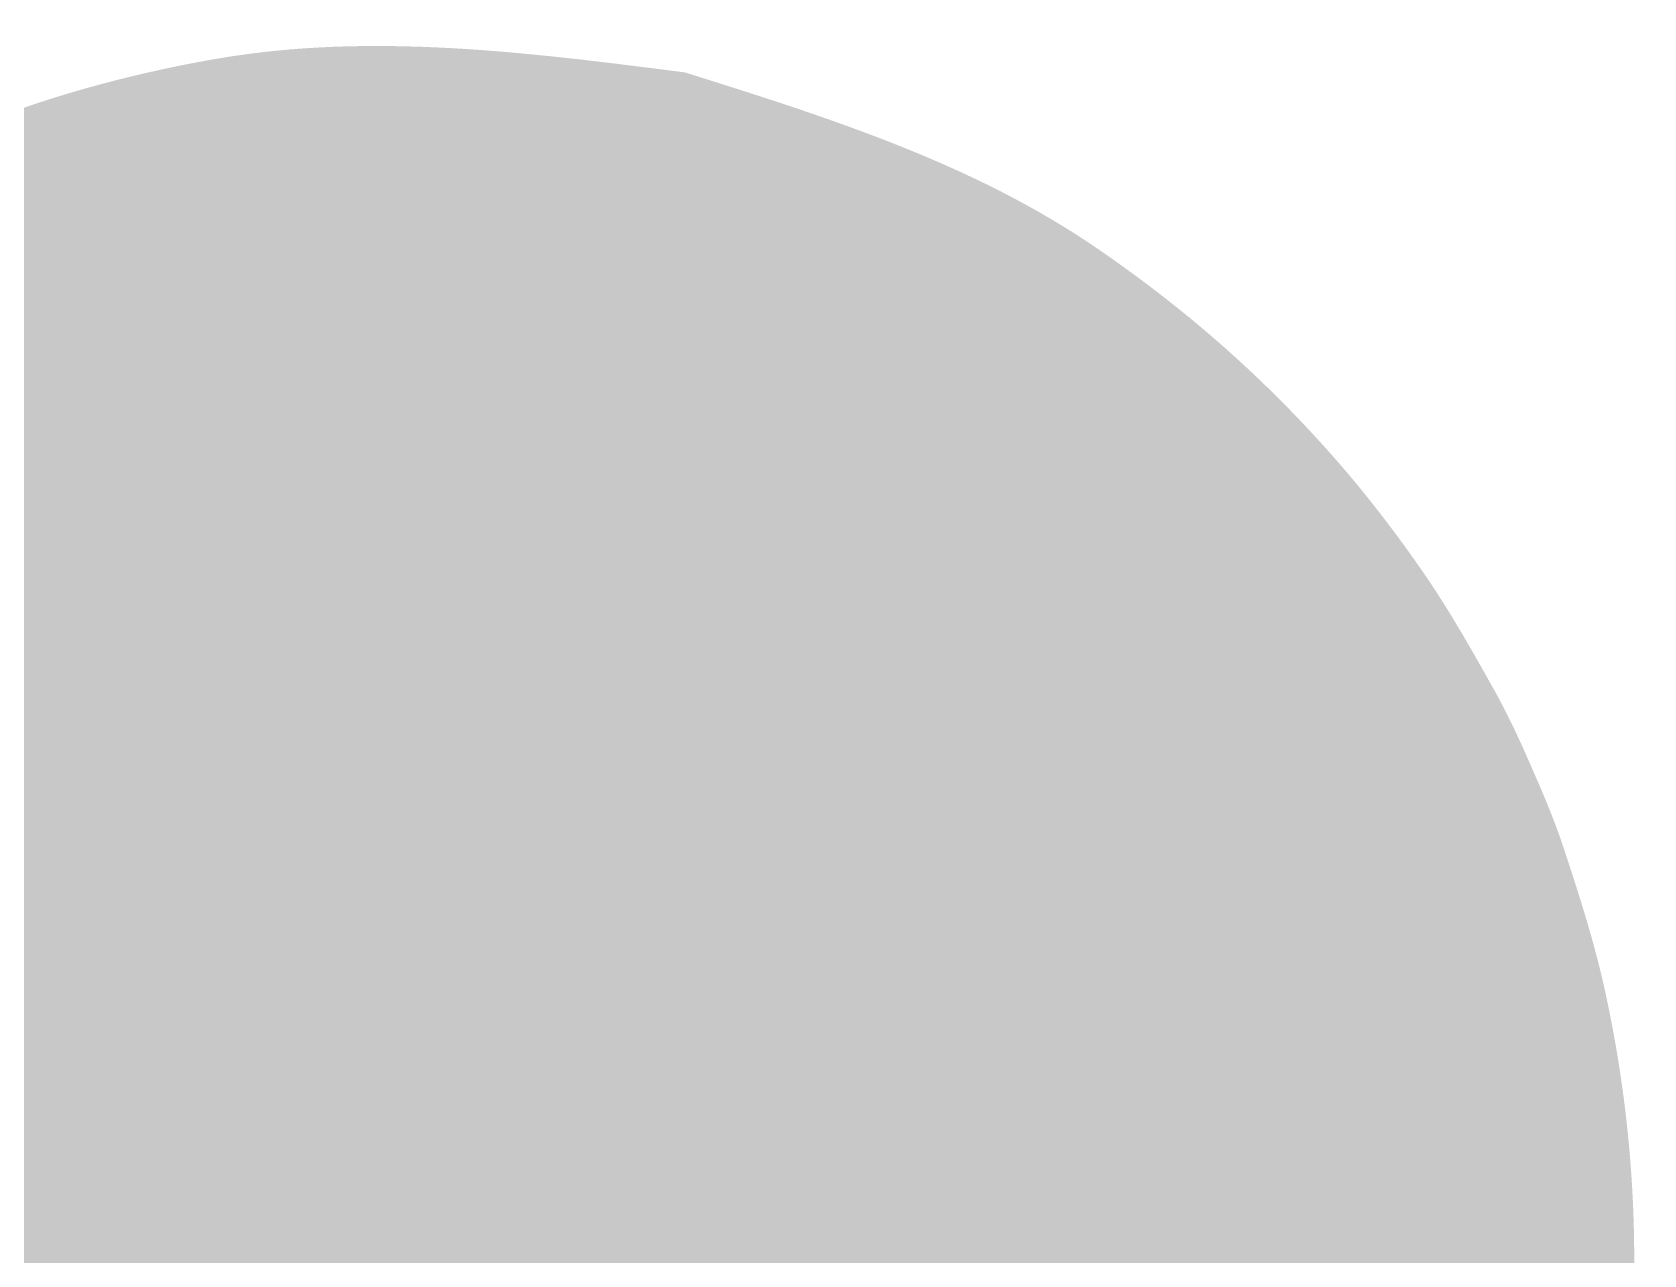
# Model space of a CAD drawing. Extents: x 25 to 1436, y 29 to 1440.
# Drawn here: x 506 to 1436, y 735 to 1440 of the extents above; entities that cross this region are included whole.
import ezdxf

# ---------------------------------------------------------------- set-up
doc = ezdxf.new("R2010")
doc.units = 0
doc.header["$MEASUREMENT"] = 0
doc.layers.add('Poly', color=3, linetype='CONTINUOUS')

msp = doc.modelspace()

# ---------------------------------------------------------------- hatches: boundary and pattern name
at = {"layer": 'Poly', "true_color": 0x000000}
h = msp.add_hatch(color=0, dxfattribs=at)
edge = h.paths.add_edge_path()
edge.add_spline(control_points=[(883, 1417), (965.47, 1391.03), (1049.51, 1364.56), (1121.5, 1315), (1121.5, 1315), (1170.72, 1281.12), (1214.63, 1243.2), (1256, 1196.5), (1256, 1196.5), (1275.06, 1174.99), (1292.66, 1152.14), (1309, 1128.5), (1309, 1128.5), (1324.05, 1106.73), (1337.07, 1083.6), (1350, 1060.5), (1350, 1060.5), (1357.43, 1047.23), (1363.88, 1033.42), (1370, 1019.5), (1370, 1019.5), (1377.22, 1003.07), (1384.36, 986.54), (1390, 969.5), (1390, 969.5), (1399.05, 942.16), (1407.86, 914.64), (1414, 886.5), (1414, 886.5), (1432.71, 800.81), (1436.24, 710.52), (1422, 623.5), (1422, 623.5), (1417.31, 594.85), (1411.27, 566.33), (1403, 538.5), (1403, 538.5), (1393.9, 507.87), (1382.76, 477.79), (1370, 448.5), (1370, 448.5), (1359.04, 423.35), (1346.08, 399.05), (1332, 375.5), (1332, 375.5), (1318.03, 352.13), (1301.99, 330.03), (1286, 308), (1286, 308), (1269.01, 287.55), (1252, 267.08), (1234, 247.5), (1234, 247.5), (1198.43, 208.81), (1156.06, 175.71), (1112.5, 147), (1112.5, 147), (1073.91, 121.57), (1030.36, 98.97), (989.5, 83), (989.5, 83), (898.19, 47.32), (798.58, 29.28), (699.5, 34), (699.5, 34), (621.53, 37.71), (544.11, 54.5), (470.5, 83), (470.5, 83), (393.13, 112.95), (321.18, 159.56), (259.5, 215), (259.5, 215), (187.97, 279.3), (129.83, 360.31), (90, 448.5), (90, 448.5), (77.65, 475.84), (68.31, 504.48), (59, 533), (59, 533), (51.44, 560.93), (43.85, 588.96), (39, 617.5), (39, 617.5), (34.17, 645.92), (31.13, 674.7), (30, 703.5), (30, 703.5), (25.21, 825.36), (51.86, 951.13), (110, 1060.5), (110, 1060.5), (137.74, 1112.68), (171.77, 1161.5), (212, 1205.5), (212, 1205.5), (231.88, 1227.25), (253.56, 1247.33), (275.5, 1267), (275.5, 1267), (289.1, 1279.2), (303.78, 1290.18), (318.5, 1301), (318.5, 1301), (331.46, 1310.53), (344.66, 1319.8), (358.5, 1328), (358.5, 1328), (382.37, 1342.15), (406.64, 1355.67), (431.5, 1368), (431.5, 1368), (448.36, 1376.36), (465.95, 1383.21), (483.5, 1390), (483.5, 1390), (525.35, 1406.2), (572.47, 1417.97), (613.5, 1425), (613.5, 1425), (702.08, 1440.19), (792.89, 1428.55), (883, 1417)], knot_values=[0, 0, 0, 0, 1, 1, 1, 1, 2, 2, 2, 2, 3, 3, 3, 3, 4, 4, 4, 4, 5, 5, 5, 5, 6, 6, 6, 6, 7, 7, 7, 7, 8, 8, 8, 8, 9, 9, 9, 9, 10, 10, 10, 10, 11, 11, 11, 11, 12, 12, 12, 12, 13, 13, 13, 13, 14, 14, 14, 14, 15, 15, 15, 15, 16, 16, 16, 16, 17, 17, 17, 17, 18, 18, 18, 18, 19, 19, 19, 19, 20, 20, 20, 20, 21, 21, 21, 21, 22, 22, 22, 22, 23, 23, 23, 23, 24, 24, 24, 24, 25, 25, 25, 25, 26, 26, 26, 26, 27, 27, 27, 27, 28, 28, 28, 28, 29, 29, 29, 29, 30, 30, 30, 30, 31, 31, 31, 31], degree=3, periodic=0)
at = {"layer": 'Poly', "true_color": 0xffffff}
h = msp.add_hatch(color=7, dxfattribs=at)
edge = h.paths.add_edge_path()
edge.add_spline(control_points=[(944, 1383), (971.12, 1373.09), (998.31, 1363.16), (1024.5, 1351), (1024.5, 1351), (1047.23, 1340.45), (1069.29, 1328.35), (1090.5, 1315), (1090.5, 1315), (1206.5, 1241.96), (1305.05, 1132.15), (1359, 1003.5), (1359, 1003.5), (1380.87, 951.35), (1397.43, 897.05), (1406, 840.5), (1406, 840.5), (1418.74, 756.42), (1416.76, 669.14), (1398, 585.5), (1398, 585.5), (1391.7, 557.4), (1383.96, 529.52), (1374, 502.5), (1374, 502.5), (1362.91, 472.39), (1349.71, 443.01), (1335, 414.5), (1335, 414.5), (1322.65, 390.57), (1308.29, 367.66), (1293, 345.5), (1293, 345.5), (1278.91, 325.08), (1262.93, 306.01), (1247, 287), (1247, 287), (1224.65, 262.89), (1202.22, 238.68), (1177.5, 217), (1177.5, 217), (1154.6, 196.91), (1130, 178.67), (1104.5, 162), (1104.5, 162), (1000.98, 94.34), (875.96, 54.3), (750.5, 51), (750.5, 51), (702.38, 49.73), (652.77, 53.1), (606.5, 62), (606.5, 62), (525.58, 77.56), (447.22, 106.6), (375.5, 150), (375.5, 150), (318.19, 184.68), (266.19, 228.52), (221, 278.5), (221, 278.5), (209.09, 291.67), (197.76, 305.37), (187, 319.5), (187, 319.5), (175.4, 334.73), (163.97, 350.16), (154, 366.5), (154, 366.5), (122.24, 418.58), (95.42, 473.29), (77, 532.5), (77, 532.5), (72.48, 547.02), (68.4, 561.68), (65, 576.5), (65, 576.5), (61.4, 592.21), (58.7, 608.12), (56, 624), (56, 624), (52.15, 654.06), (48.28, 684.21), (47, 714.5), (47, 714.5), (45.94, 739.49), (46.81, 764.59), (49, 789.5), (49, 789.5), (59.34, 906.92), (99.34, 1024.2), (168, 1122.5), (168, 1122.5), (235.3, 1218.84), (328.81, 1300.02), (436.5, 1351), (436.5, 1351), (514.91, 1388.12), (601.17, 1410.74), (688.5, 1416), (688.5, 1416), (716.45, 1417.68), (744.55, 1417.68), (772.5, 1416), (772.5, 1416), (799.99, 1414.34), (827.29, 1410.25), (854.5, 1406), (854.5, 1406), (870, 1403.58), (885.3, 1399.91), (900.5, 1396), (900.5, 1396), (915.16, 1392.23), (929.59, 1387.61), (944, 1383)], knot_values=[0, 0, 0, 0, 1, 1, 1, 1, 2, 2, 2, 2, 3, 3, 3, 3, 4, 4, 4, 4, 5, 5, 5, 5, 6, 6, 6, 6, 7, 7, 7, 7, 8, 8, 8, 8, 9, 9, 9, 9, 10, 10, 10, 10, 11, 11, 11, 11, 12, 12, 12, 12, 13, 13, 13, 13, 14, 14, 14, 14, 15, 15, 15, 15, 16, 16, 16, 16, 17, 17, 17, 17, 18, 18, 18, 18, 19, 19, 19, 19, 20, 20, 20, 20, 21, 21, 21, 21, 22, 22, 22, 22, 23, 23, 23, 23, 24, 24, 24, 24, 25, 25, 25, 25, 26, 26, 26, 26, 27, 27, 27, 27, 28, 28, 28, 28, 29, 29, 29, 29], degree=3, periodic=0)
at = {"layer": 'Poly', "true_color": 0x000000}
h = msp.add_hatch(color=0, dxfattribs=at)
edge = h.paths.add_edge_path()
edge.add_spline(control_points=[(720, 1343.5), (720.73, 1344.16), (743.41, 1343.14), (744, 1342.5), (744, 1342.5), (744.59, 1341.86), (741.81, 1307.78), (742.5, 1307), (742.5, 1307), (743.19, 1306.22), (760.49, 1305.56), (769.5, 1305), (769.5, 1305), (771.16, 1304.9), (773.03, 1304.21), (774.5, 1305), (774.5, 1305), (775.62, 1305.6), (775.91, 1307.23), (776, 1308.5), (776, 1308.5), (776.75, 1318.81), (776.37, 1338.91), (777, 1339.5), (777, 1339.5), (777.63, 1340.09), (801.42, 1339.14), (802, 1338.5), (802, 1338.5), (802.58, 1337.86), (797.15, 1243.66), (796, 1242.5), (796, 1242.5), (794.85, 1241.34), (791.67, 1241.82), (789.5, 1242), (789.5, 1242), (783.63, 1242.49), (772.93, 1243.38), (772, 1244.5), (772, 1244.5), (771.07, 1245.62), (774.18, 1286.25), (773.5, 1287), (773.5, 1287), (772.82, 1287.75), (742.24, 1289.64), (741.5, 1289), (741.5, 1289), (740.76, 1288.36), (738.82, 1247.22), (738, 1246.5), (738, 1246.5), (737.18, 1245.78), (714.58, 1246.86), (714, 1247.5), (714, 1247.5), (713.42, 1248.14), (719.27, 1342.84), (720, 1343.5)], knot_values=[0, 0, 0, 0, 1, 1, 1, 1, 2, 2, 2, 2, 3, 3, 3, 3, 4, 4, 4, 4, 5, 5, 5, 5, 6, 6, 6, 6, 7, 7, 7, 7, 8, 8, 8, 8, 9, 9, 9, 9, 10, 10, 10, 10, 11, 11, 11, 11, 12, 12, 12, 12, 13, 13, 13, 13, 14, 14, 14, 14, 15, 15, 15, 15], degree=3, periodic=0)
h = msp.add_hatch(color=0, dxfattribs=at)
edge = h.paths.add_edge_path()
edge.add_spline(control_points=[(587, 1329.5), (594.17, 1329.91), (601.8, 1330.59), (608.5, 1328), (608.5, 1328), (612.9, 1326.3), (616.14, 1321.84), (618, 1317.5), (618, 1317.5), (619.84, 1313.2), (620.6, 1307.9), (619, 1303.5), (619, 1303.5), (616.38, 1296.29), (605.81, 1285.35), (606, 1284.5), (606, 1284.5), (606.19, 1283.65), (622.78, 1273.52), (623.5, 1274), (623.5, 1274), (624.22, 1274.48), (620.29, 1291.51), (621, 1292.5), (621, 1292.5), (621.71, 1293.49), (642.8, 1297.51), (643.5, 1297), (643.5, 1297), (644.2, 1296.49), (646.1, 1283.38), (646, 1276.5), (646, 1276.5), (645.93, 1271.73), (641.92, 1265.03), (643, 1262.5), (643, 1262.5), (644.08, 1259.97), (669.12, 1247.36), (669, 1246.5), (669, 1246.5), (668.88, 1245.64), (653.61, 1240.51), (645.5, 1240), (645.5, 1240), (640.01, 1239.65), (634.15, 1244.89), (629.5, 1244), (629.5, 1244), (624.85, 1243.11), (618.42, 1233.63), (611.5, 1231), (611.5, 1231), (603.97, 1228.13), (595.55, 1227.56), (587.5, 1228), (587.5, 1228), (582.86, 1228.25), (578.22, 1230.23), (574.5, 1233), (574.5, 1233), (570.14, 1236.25), (566.12, 1240.49), (564, 1245.5), (564, 1245.5), (561.77, 1250.75), (560.76, 1256.93), (562, 1262.5), (562, 1262.5), (563.55, 1269.49), (572.39, 1279.51), (572, 1281.5), (572, 1281.5), (571.61, 1283.49), (553.89, 1294.5), (557, 1308.5), (557, 1308.5), (558.74, 1316.33), (566.55, 1322.52), (573.5, 1326), (573.5, 1326), (577.66, 1328.08), (582.36, 1329.23), (587, 1329.5)], knot_values=[0, 0, 0, 0, 1, 1, 1, 1, 2, 2, 2, 2, 3, 3, 3, 3, 4, 4, 4, 4, 5, 5, 5, 5, 6, 6, 6, 6, 7, 7, 7, 7, 8, 8, 8, 8, 9, 9, 9, 9, 10, 10, 10, 10, 11, 11, 11, 11, 12, 12, 12, 12, 13, 13, 13, 13, 14, 14, 14, 14, 15, 15, 15, 15, 16, 16, 16, 16, 17, 17, 17, 17, 18, 18, 18, 18, 19, 19, 19, 19, 20, 20, 20, 20, 21, 21, 21, 21], degree=3, periodic=0)
h = msp.add_hatch(color=0, dxfattribs=at)
edge = h.paths.add_edge_path()
edge.add_spline(control_points=[(860, 1326.5), (862.57, 1327.57), (885.33, 1322.41), (887, 1320.5), (887, 1320.5), (888.67, 1318.59), (892.64, 1257.19), (895, 1225.5), (895, 1225.5), (895.14, 1223.66), (895.51, 1220.92), (894.5, 1220), (894.5, 1220), (893.49, 1219.08), (890.45, 1219.54), (888.5, 1220), (888.5, 1220), (882.55, 1221.39), (873.06, 1223.03), (871, 1225.5), (871, 1225.5), (868.94, 1227.97), (870.3, 1244.04), (868.5, 1246), (868.5, 1246), (866.7, 1247.96), (842.1, 1253.11), (839.5, 1252), (839.5, 1252), (836.9, 1250.89), (831.98, 1237.02), (829.5, 1236), (829.5, 1236), (827.02, 1234.98), (806.33, 1240.7), (806, 1241.5), (806, 1241.5), (805.67, 1242.3), (857.43, 1325.43), (860, 1326.5)], knot_values=[0, 0, 0, 0, 1, 1, 1, 1, 2, 2, 2, 2, 3, 3, 3, 3, 4, 4, 4, 4, 5, 5, 5, 5, 6, 6, 6, 6, 7, 7, 7, 7, 8, 8, 8, 8, 9, 9, 9, 9, 10, 10, 10, 10], degree=3, periodic=0)
at = {"layer": 'Poly', "true_color": 0xffffff}
h = msp.add_hatch(color=7, dxfattribs=at)
edge = h.paths.add_edge_path()
edge.add_spline(control_points=[(585, 1314.5), (587.36, 1315.35), (590.3, 1315.2), (592.5, 1314), (592.5, 1314), (594.41, 1312.96), (595.52, 1310.62), (596, 1308.5), (596, 1308.5), (596.73, 1305.25), (596.57, 1301.78), (596, 1298.5), (596, 1298.5), (595.71, 1296.81), (594.91, 1294.98), (593.5, 1294), (593.5, 1294), (592.4, 1293.24), (590.55, 1293.18), (589.5, 1294), (589.5, 1294), (585.77, 1296.9), (582.47, 1300.48), (580, 1304.5), (580, 1304.5), (579.13, 1305.92), (579.25, 1308.01), (580, 1309.5), (580, 1309.5), (581.05, 1311.61), (582.78, 1313.7), (585, 1314.5)], knot_values=[0, 0, 0, 0, 1, 1, 1, 1, 2, 2, 2, 2, 3, 3, 3, 3, 4, 4, 4, 4, 5, 5, 5, 5, 6, 6, 6, 6, 7, 7, 7, 7, 8, 8, 8, 8], degree=3, periodic=0)
at = {"layer": 'Poly', "true_color": 0x000000}
h = msp.add_hatch(color=0, dxfattribs=at)
edge = h.paths.add_edge_path()
edge.add_spline(control_points=[(945, 1302.5), (946.02, 1302.89), (969.34, 1294.03), (971, 1291.5), (971, 1291.5), (972.66, 1288.97), (969.72, 1240.37), (970.5, 1240), (970.5, 1240), (971.28, 1239.63), (1005.12, 1271.51), (1008.5, 1272), (1008.5, 1272), (1011.88, 1272.49), (1034.7, 1261.31), (1035, 1260.5), (1035, 1260.5), (1035.3, 1259.69), (993.37, 1173.31), (992.5, 1173), (992.5, 1173), (991.63, 1172.69), (979.12, 1177.82), (973.5, 1182), (973.5, 1182), (972.02, 1183.1), (972.29, 1185.8), (973, 1187.5), (973, 1187.5), (980.22, 1204.85), (997.69, 1237.98), (997, 1238.5), (997, 1238.5), (996.31, 1239.02), (969.94, 1212.58), (966.5, 1212), (966.5, 1212), (963.06, 1211.42), (953.16, 1215.54), (951.5, 1218), (951.5, 1218), (949.84, 1220.46), (952.35, 1261.81), (951.5, 1262), (951.5, 1262), (950.65, 1262.19), (926.64, 1207.45), (925.5, 1207), (925.5, 1207), (924.36, 1206.55), (904.32, 1214.69), (904, 1215.5), (904, 1215.5), (903.68, 1216.31), (943.98, 1302.11), (945, 1302.5)], knot_values=[0, 0, 0, 0, 1, 1, 1, 1, 2, 2, 2, 2, 3, 3, 3, 3, 4, 4, 4, 4, 5, 5, 5, 5, 6, 6, 6, 6, 7, 7, 7, 7, 8, 8, 8, 8, 9, 9, 9, 9, 10, 10, 10, 10, 11, 11, 11, 11, 12, 12, 12, 12, 13, 13, 13, 13, 14, 14, 14, 14], degree=3, periodic=0)
at = {"layer": 'Poly', "true_color": 0xffffff}
h = msp.add_hatch(color=7, dxfattribs=at)
edge = h.paths.add_edge_path()
edge.add_spline(control_points=[(866, 1296.5), (866.84, 1296.3), (869.55, 1266.17), (869, 1265.5), (869, 1265.5), (868.45, 1264.83), (865.32, 1264.74), (863.5, 1265), (863.5, 1265), (859.42, 1265.58), (855.04, 1265.88), (851.5, 1268), (851.5, 1268), (850.21, 1268.78), (850.32, 1271.15), (851, 1272.5), (851, 1272.5), (855.28, 1280.91), (865.16, 1296.7), (866, 1296.5)], knot_values=[0, 0, 0, 0, 1, 1, 1, 1, 2, 2, 2, 2, 3, 3, 3, 3, 4, 4, 4, 4, 5, 5, 5, 5], degree=3, periodic=0)
h = msp.add_hatch(color=7, dxfattribs=at)
edge = h.paths.add_edge_path()
edge.add_spline(control_points=[(586, 1270.5), (586.64, 1271.09), (590.58, 1271.02), (592.5, 1270), (592.5, 1270), (600.78, 1265.58), (615.69, 1255.75), (616, 1254.5), (616, 1254.5), (616.31, 1253.25), (614.96, 1250.91), (613.5, 1250), (613.5, 1250), (610.68, 1248.24), (607.26, 1247.61), (604, 1247), (604, 1247), (601.87, 1246.6), (599.56, 1246.34), (597.5, 1247), (597.5, 1247), (594.72, 1247.89), (591.97, 1249.35), (590, 1251.5), (590, 1251.5), (587.98, 1253.69), (586.61, 1256.58), (586, 1259.5), (586, 1259.5), (585.24, 1263.09), (585.36, 1269.91), (586, 1270.5)], knot_values=[0, 0, 0, 0, 1, 1, 1, 1, 2, 2, 2, 2, 3, 3, 3, 3, 4, 4, 4, 4, 5, 5, 5, 5, 6, 6, 6, 6, 7, 7, 7, 7, 8, 8, 8, 8], degree=3, periodic=0)
at = {"layer": 'Poly', "true_color": 0x000000}
h = msp.add_hatch(color=0, dxfattribs=at)
edge = h.paths.add_edge_path()
edge.add_spline(control_points=[(1070, 1236.5), (1070.54, 1237.16), (1071.8, 1237.49), (1072.5, 1237), (1072.5, 1237), (1079.7, 1231.99), (1091.91, 1223.66), (1093, 1220.5), (1093, 1220.5), (1094.09, 1217.34), (1080.82, 1171.54), (1081.5, 1171), (1081.5, 1171), (1082.18, 1170.46), (1109.21, 1185.61), (1123.5, 1192), (1123.5, 1192), (1125.02, 1192.68), (1127.09, 1192.89), (1128.5, 1192), (1128.5, 1192), (1135.52, 1187.56), (1147.89, 1177.42), (1148, 1176.5), (1148, 1176.5), (1148.11, 1175.58), (1089.36, 1100.1), (1088.5, 1100), (1088.5, 1100), (1087.64, 1099.9), (1069.11, 1114.57), (1069, 1115.5), (1069, 1115.5), (1068.89, 1116.43), (1107.07, 1163.34), (1106.5, 1164), (1106.5, 1164), (1105.93, 1164.66), (1084.34, 1150.33), (1072.5, 1145), (1072.5, 1145), (1070.65, 1144.17), (1068.28, 1145.03), (1066.5, 1146), (1066.5, 1146), (1062.96, 1147.94), (1057.75, 1149.54), (1057, 1153.5), (1057, 1153.5), (1054.35, 1167.44), (1067.28, 1194.62), (1066.5, 1195), (1066.5, 1195), (1065.72, 1195.38), (1030.56, 1148.15), (1029.5, 1148), (1029.5, 1148), (1028.44, 1147.85), (1011.12, 1160.64), (1011, 1161.5), (1011, 1161.5), (1010.88, 1162.36), (1049.91, 1211.84), (1070, 1236.5)], knot_values=[0, 0, 0, 0, 1, 1, 1, 1, 2, 2, 2, 2, 3, 3, 3, 3, 4, 4, 4, 4, 5, 5, 5, 5, 6, 6, 6, 6, 7, 7, 7, 7, 8, 8, 8, 8, 9, 9, 9, 9, 10, 10, 10, 10, 11, 11, 11, 11, 12, 12, 12, 12, 13, 13, 13, 13, 14, 14, 14, 14, 15, 15, 15, 15, 16, 16, 16, 16], degree=3, periodic=0)
h = msp.add_hatch(color=0, dxfattribs=at)
edge = h.paths.add_edge_path()
edge.add_spline(control_points=[(829, 1177), (843.94, 1173.42), (858.92, 1169.83), (873.5, 1165), (873.5, 1165), (917.36, 1150.46), (960.01, 1130.18), (997.5, 1103), (997.5, 1103), (1036.25, 1074.91), (1071.68, 1041.98), (1101, 1003.5), (1101, 1003.5), (1145.96, 944.49), (1178.09, 873.22), (1190, 799.5), (1190, 799.5), (1199.26, 742.23), (1197.63, 684.24), (1187, 625.5), (1187, 625.5), (1173.16, 549.07), (1135.03, 474.04), (1084, 416.5), (1084, 416.5), (1025.14, 350.12), (947.87, 297.44), (860.5, 272), (860.5, 272), (810.24, 257.37), (756.5, 249.82), (704.5, 254), (704.5, 254), (679.52, 256.01), (654.73, 260.01), (630, 264), (630, 264), (615.06, 267.58), (600.08, 271.17), (585.5, 276), (585.5, 276), (541.64, 290.54), (498.99, 310.82), (461.5, 338), (461.5, 338), (422.75, 366.09), (387.18, 398.99), (358, 437.5), (358, 437.5), (313.2, 496.64), (280.96, 567.51), (269, 641.5), (269, 641.5), (259.74, 698.77), (261.37, 756.76), (272, 815.5), (272, 815.5), (285.84, 891.93), (323.97, 966.96), (375, 1024.5), (375, 1024.5), (388.45, 1039.67), (402.18, 1054.73), (417.5, 1068), (417.5, 1068), (437.1, 1084.98), (457.86, 1100.7), (479.5, 1115), (479.5, 1115), (527.42, 1146.67), (583.57, 1167.33), (639.5, 1179), (639.5, 1179), (660.87, 1183.46), (682.72, 1185.49), (704.5, 1187), (704.5, 1187), (721.13, 1188.16), (737.89, 1188.33), (754.5, 1187), (754.5, 1187), (779.48, 1184.99), (804.27, 1180.99), (829, 1177)], knot_values=[0, 0, 0, 0, 1, 1, 1, 1, 2, 2, 2, 2, 3, 3, 3, 3, 4, 4, 4, 4, 5, 5, 5, 5, 6, 6, 6, 6, 7, 7, 7, 7, 8, 8, 8, 8, 9, 9, 9, 9, 10, 10, 10, 10, 11, 11, 11, 11, 12, 12, 12, 12, 13, 13, 13, 13, 14, 14, 14, 14, 15, 15, 15, 15, 16, 16, 16, 16, 17, 17, 17, 17, 18, 18, 18, 18, 19, 19, 19, 19, 20, 20, 20, 20, 21, 21, 21, 21], degree=3, periodic=0)
h = msp.add_hatch(color=0, dxfattribs=at)
edge = h.paths.add_edge_path()
edge.add_spline(control_points=[(1173, 1146.5), (1175.17, 1148.09), (1178.16, 1144.46), (1180, 1142.5), (1180, 1142.5), (1192.59, 1129.03), (1204.64, 1115.02), (1216, 1100.5), (1216, 1100.5), (1216.82, 1099.45), (1216.87, 1097.51), (1216, 1096.5), (1216, 1096.5), (1212.45, 1092.38), (1204.43, 1085.92), (1203.5, 1086), (1203.5, 1086), (1202.57, 1086.08), (1181.23, 1114.3), (1178.5, 1115), (1178.5, 1115), (1175.77, 1115.7), (1172.94, 1113.47), (1170.5, 1112), (1170.5, 1112), (1168.68, 1110.91), (1166.99, 1109.37), (1166, 1107.5), (1166, 1107.5), (1165.38, 1106.32), (1165.23, 1104.59), (1166, 1103.5), (1166, 1103.5), (1172.72, 1094.03), (1188.09, 1077.48), (1188, 1076.5), (1188, 1076.5), (1187.91, 1075.52), (1175.36, 1064.93), (1174.5, 1065), (1174.5, 1065), (1173.64, 1065.07), (1159.86, 1083.64), (1151.5, 1092), (1151.5, 1092), (1150.56, 1092.94), (1148.62, 1092.72), (1147.5, 1092), (1147.5, 1092), (1142.73, 1088.92), (1137.97, 1085.49), (1134.5, 1081), (1134.5, 1081), (1133.17, 1079.28), (1132.75, 1076.28), (1134, 1074.5), (1134, 1074.5), (1140.92, 1064.64), (1158.05, 1048.48), (1158, 1047.5), (1158, 1047.5), (1157.95, 1046.52), (1145.37, 1034.95), (1144.5, 1035), (1144.5, 1035), (1143.63, 1035.05), (1101.93, 1084.58), (1102, 1085.5), (1102, 1085.5), (1102.07, 1086.42), (1147.81, 1128.09), (1173, 1146.5)], knot_values=[0, 0, 0, 0, 1, 1, 1, 1, 2, 2, 2, 2, 3, 3, 3, 3, 4, 4, 4, 4, 5, 5, 5, 5, 6, 6, 6, 6, 7, 7, 7, 7, 8, 8, 8, 8, 9, 9, 9, 9, 10, 10, 10, 10, 11, 11, 11, 11, 12, 12, 12, 12, 13, 13, 13, 13, 14, 14, 14, 14, 15, 15, 15, 15, 16, 16, 16, 16, 17, 17, 17, 17, 18, 18, 18, 18], degree=3, periodic=0)
h = msp.add_hatch(color=0, dxfattribs=at)
edge = h.paths.add_edge_path()
edge.add_spline(control_points=[(1234, 1069.5), (1235.74, 1070.48), (1238.78, 1071.08), (1240, 1069.5), (1240, 1069.5), (1248.31, 1058.73), (1254.54, 1046.47), (1261, 1034.5), (1261, 1034.5), (1263.56, 1029.76), (1266.05, 1024.8), (1267, 1019.5), (1267, 1019.5), (1267.76, 1015.22), (1267.57, 1010.55), (1266, 1006.5), (1266, 1006.5), (1264.28, 1002.06), (1261.13, 998.09), (1257.5, 995), (1257.5, 995), (1254.1, 992.1), (1249.78, 990.3), (1245.5, 989), (1245.5, 989), (1237.15, 986.46), (1220.79, 992.66), (1219.5, 992), (1219.5, 992), (1218.21, 991.34), (1202.36, 945.08), (1201.5, 945), (1201.5, 945), (1200.64, 944.92), (1187.44, 964.02), (1187, 968.5), (1187, 968.5), (1186.56, 972.98), (1198.28, 994.76), (1202, 1008.5), (1202, 1008.5), (1202.72, 1011.15), (1201.82, 1014.44), (1200, 1016.5), (1200, 1016.5), (1198.78, 1017.88), (1196.16, 1017.79), (1194.5, 1017), (1194.5, 1017), (1185.06, 1012.5), (1168.41, 1000.77), (1167.5, 1001), (1167.5, 1001), (1166.59, 1001.23), (1154.8, 1020.66), (1155, 1021.5), (1155, 1021.5), (1155.2, 1022.34), (1207.17, 1054.35), (1234, 1069.5)], knot_values=[0, 0, 0, 0, 1, 1, 1, 1, 2, 2, 2, 2, 3, 3, 3, 3, 4, 4, 4, 4, 5, 5, 5, 5, 6, 6, 6, 6, 7, 7, 7, 7, 8, 8, 8, 8, 9, 9, 9, 9, 10, 10, 10, 10, 11, 11, 11, 11, 12, 12, 12, 12, 13, 13, 13, 13, 14, 14, 14, 14, 15, 15, 15, 15], degree=3, periodic=0)
at = {"layer": 'Poly', "true_color": 0xffffff}
h = msp.add_hatch(color=7, dxfattribs=at)
edge = h.paths.add_edge_path()
edge.add_spline(control_points=[(690, 1056.5), (696.66, 1056.82), (709.39, 1057.11), (710, 1056.5), (710, 1056.5), (710.61, 1055.89), (711.44, 1040.4), (710, 1038.5), (710, 1038.5), (708.56, 1036.6), (699.41, 1035.2), (694, 1034), (694, 1034), (693.33, 1033.85), (692.08, 1033.82), (692, 1034.5), (692, 1034.5), (691.36, 1040.13), (692.72, 1045.88), (692, 1051.5), (692, 1051.5), (691.85, 1052.67), (690.68, 1054.02), (689.5, 1054), (689.5, 1054), (679.12, 1053.85), (667.25, 1051.22), (658.5, 1051), (658.5, 1051), (649.75, 1050.78), (626.01, 1051.63), (626, 1052.5), (626, 1052.5), (625.99, 1053.37), (668.65, 1055.48), (690, 1056.5)], knot_values=[0, 0, 0, 0, 1, 1, 1, 1, 2, 2, 2, 2, 3, 3, 3, 3, 4, 4, 4, 4, 5, 5, 5, 5, 6, 6, 6, 6, 7, 7, 7, 7, 8, 8, 8, 8, 9, 9, 9, 9], degree=3, periodic=0)
h = msp.add_hatch(color=7, dxfattribs=at)
edge = h.paths.add_edge_path()
edge.add_spline(control_points=[(729, 1057.5), (745.32, 1058.07), (777.95, 1058.37), (778, 1057.5), (778, 1057.5), (778.05, 1056.63), (747.43, 1052.54), (732, 1052), (732, 1052), (728.15, 1051.87), (720.97, 1054.63), (721, 1055.5), (721, 1055.5), (721.03, 1056.37), (726.25, 1057.4), (729, 1057.5)], knot_values=[0, 0, 0, 0, 1, 1, 1, 1, 2, 2, 2, 2, 3, 3, 3, 3, 4, 4, 4, 4], degree=3, periodic=0)
h = msp.add_hatch(color=7, dxfattribs=at)
edge = h.paths.add_edge_path()
edge.add_spline(control_points=[(836, 1041.5), (845.5, 1041.5), (854.43, 1036.83), (863.5, 1034), (863.5, 1034), (865.14, 1033.49), (867.12, 1032.97), (868, 1031.5), (868, 1031.5), (868.86, 1030.07), (869.3, 1027.55), (868, 1026.5), (868, 1026.5), (860.08, 1020.11), (843.91, 1013.91), (842, 1010.5), (842, 1010.5), (840.09, 1007.09), (840.53, 1001.58), (842, 997.5), (842, 997.5), (842.91, 994.97), (848.41, 994.36), (846, 990.5), (846, 990.5), (844.87, 988.69), (842.04, 988.37), (841, 986.5), (841, 986.5), (840.19, 985.04), (841.63, 983.04), (841, 981.5), (841, 981.5), (840.37, 979.97), (838.91, 978.86), (837.5, 978), (837.5, 978), (822.7, 969), (793.29, 951.65), (792.5, 952), (792.5, 952), (791.71, 952.35), (789.17, 971.29), (786, 980.5), (786, 980.5), (782.31, 991.22), (775.39, 1000.68), (772, 1011.5), (772, 1011.5), (769.99, 1017.89), (771.84, 1025.06), (770, 1031.5), (770, 1031.5), (769.08, 1034.71), (763.62, 1038.72), (764, 1039.5), (764, 1039.5), (764.38, 1040.28), (793.26, 1041.34), (800.5, 1040), (800.5, 1040), (807.74, 1038.66), (816.03, 1031.63), (822.5, 1034), (822.5, 1034), (827.33, 1035.77), (830.85, 1041.5), (836, 1041.5)], knot_values=[0, 0, 0, 0, 1, 1, 1, 1, 2, 2, 2, 2, 3, 3, 3, 3, 4, 4, 4, 4, 5, 5, 5, 5, 6, 6, 6, 6, 7, 7, 7, 7, 8, 8, 8, 8, 9, 9, 9, 9, 10, 10, 10, 10, 11, 11, 11, 11, 12, 12, 12, 12, 13, 13, 13, 13, 14, 14, 14, 14, 15, 15, 15, 15, 16, 16, 16, 16, 17, 17, 17, 17], degree=3, periodic=0)
h = msp.add_hatch(color=7, dxfattribs=at)
edge = h.paths.add_edge_path()
edge.add_spline(control_points=[(1229.5, 1040), (1237.51, 1040), (1244, 1033.51), (1244, 1025.5), (1244, 1025.5), (1244, 1017.49), (1237.51, 1011), (1229.5, 1011), (1229.5, 1011), (1221.49, 1011), (1215, 1017.49), (1215, 1025.5), (1215, 1025.5), (1215, 1033.51), (1221.49, 1040), (1229.5, 1040)], knot_values=[0, 0, 0, 0, 1, 1, 1, 1, 2, 2, 2, 2, 3, 3, 3, 3, 4, 4, 4, 4], degree=3, periodic=0)
h = msp.add_hatch(color=7, dxfattribs=at)
edge = h.paths.add_edge_path()
edge.add_spline(control_points=[(525, 1021.5), (525.8, 1022.96), (529.39, 1022.11), (530, 1021.5), (530, 1021.5), (530.61, 1020.89), (530.26, 1004.16), (530, 995.5), (530, 995.5), (529.93, 993.14), (530.18, 990.54), (529, 988.5), (529, 988.5), (526.39, 983.99), (521.43, 981.11), (519, 976.5), (519, 976.5), (517.91, 974.44), (517.88, 971.55), (519, 969.5), (519, 969.5), (520.15, 967.39), (523.87, 967.62), (525, 965.5), (525, 965.5), (527.88, 960.11), (528.54, 949.4), (530.5, 948), (530.5, 948), (532.46, 946.6), (581.31, 947.24), (606.5, 950), (606.5, 950), (609.55, 950.34), (609.92, 955.33), (612.5, 957), (612.5, 957), (615.78, 959.12), (619.63, 960.48), (623.5, 961), (623.5, 961), (629.78, 961.84), (636.19, 961.51), (642.5, 961), (642.5, 961), (644.6, 960.83), (646.76, 960.19), (648.5, 959), (648.5, 959), (650.07, 957.93), (651.75, 956.38), (652, 954.5), (652, 954.5), (652.63, 949.86), (652.38, 944.97), (651, 940.5), (651, 940.5), (648, 930.8), (642.38, 922.08), (639, 912.5), (639, 912.5), (638.33, 910.61), (637.88, 908.16), (639, 906.5), (639, 906.5), (642.31, 901.6), (645.21, 897.94), (655.5, 900), (655.5, 900), (662.12, 901.32), (667.95, 906.45), (674.5, 907), (674.5, 907), (681.05, 907.55), (703.84, 902.35), (704, 901.5), (704, 901.5), (704.16, 900.65), (668.68, 879.25), (650.5, 869), (650.5, 869), (646.46, 866.72), (641.95, 862.66), (637.5, 864), (637.5, 864), (623.58, 868.19), (600.84, 881.44), (599, 884.5), (599, 884.5), (597.16, 887.56), (600.33, 892.73), (599, 896.5), (599, 896.5), (598.13, 898.95), (593.61, 898.97), (593, 901.5), (593, 901.5), (591.44, 907.98), (591.76, 914.95), (593, 921.5), (593, 921.5), (594.14, 927.52), (598.8, 932.49), (600, 938.5), (600, 938.5), (600.39, 940.47), (599.51, 943.82), (597.5, 944), (597.5, 944), (581.89, 945.42), (566.12, 944.2), (550.5, 943), (550.5, 943), (540.06, 942.2), (522.72, 940.48), (519.5, 938), (519.5, 938), (516.28, 935.52), (511.75, 915.25), (505, 905.5), (505, 905.5), (503.48, 903.31), (497.59, 904.87), (497, 905.5), (497, 905.5), (496.41, 906.13), (497.4, 934.37), (500, 948.5), (500, 948.5), (500.51, 951.28), (504.8, 951.94), (506, 954.5), (506, 954.5), (507.28, 957.24), (505.65, 960.8), (507, 963.5), (507, 963.5), (508.48, 966.45), (512.45, 967.59), (514, 970.5), (514, 970.5), (515.26, 972.87), (515.65, 975.89), (515, 978.5), (515, 978.5), (514.54, 980.33), (511.84, 980.81), (511, 982.5), (511, 982.5), (510.4, 983.69), (510.55, 985.25), (511, 986.5), (511, 986.5), (515.25, 998.33), (519.01, 1010.46), (525, 1021.5)], knot_values=[0, 0, 0, 0, 1, 1, 1, 1, 2, 2, 2, 2, 3, 3, 3, 3, 4, 4, 4, 4, 5, 5, 5, 5, 6, 6, 6, 6, 7, 7, 7, 7, 8, 8, 8, 8, 9, 9, 9, 9, 10, 10, 10, 10, 11, 11, 11, 11, 12, 12, 12, 12, 13, 13, 13, 13, 14, 14, 14, 14, 15, 15, 15, 15, 16, 16, 16, 16, 17, 17, 17, 17, 18, 18, 18, 18, 19, 19, 19, 19, 20, 20, 20, 20, 21, 21, 21, 21, 22, 22, 22, 22, 23, 23, 23, 23, 24, 24, 24, 24, 25, 25, 25, 25, 26, 26, 26, 26, 27, 27, 27, 27, 28, 28, 28, 28, 29, 29, 29, 29, 30, 30, 30, 30, 31, 31, 31, 31, 32, 32, 32, 32, 33, 33, 33, 33, 34, 34, 34, 34, 35, 35, 35, 35, 36, 36, 36, 36, 37, 37, 37, 37, 38, 38, 38, 38, 39, 39, 39, 39], degree=3, periodic=0)
h = msp.add_hatch(color=7, dxfattribs=at)
edge = h.paths.add_edge_path()
edge.add_spline(control_points=[(736, 1029.5), (737.84, 1030.78), (742.57, 1030.21), (745.5, 1029), (745.5, 1029), (748.56, 1027.74), (751.88, 1025.61), (753, 1022.5), (753, 1022.5), (755.26, 1016.19), (753.01, 1008.9), (755, 1002.5), (755, 1002.5), (759.4, 988.37), (767.88, 975.71), (772, 961.5), (772, 961.5), (773.95, 954.77), (773.28, 947.5), (773, 940.5), (773, 940.5), (772.94, 939.01), (771.94, 937.66), (771, 936.5), (771, 936.5), (767.74, 932.46), (764.88, 927.79), (760.5, 925), (760.5, 925), (758.79, 923.91), (756.29, 925.05), (754.5, 926), (754.5, 926), (753.23, 926.67), (752.03, 928.07), (752, 929.5), (752, 929.5), (751.86, 936.86), (754.43, 944.15), (754, 951.5), (754, 951.5), (752.92, 970.1), (748.37, 1006.96), (747.5, 1007), (747.5, 1007), (746.63, 1007.04), (744.42, 995.43), (744, 989.5), (744, 989.5), (742.92, 974.2), (745.38, 958.65), (743, 943.5), (743, 943.5), (741.65, 934.94), (737.78, 926.73), (733, 919.5), (733, 919.5), (730.37, 915.52), (725.83, 912.99), (721.5, 911), (721.5, 911), (719.38, 910.03), (716.76, 910.41), (714.5, 911), (714.5, 911), (713.36, 911.3), (711.8, 912.34), (712, 913.5), (712, 913.5), (714.06, 925.7), (719.68, 941.06), (721, 949.5), (721, 949.5), (722.32, 957.94), (724.35, 987.85), (723.5, 988), (723.5, 988), (722.65, 988.15), (715.64, 955.31), (710, 939.5), (710, 939.5), (707.1, 931.36), (703.05, 923.52), (698, 916.5), (698, 916.5), (696.03, 913.76), (692.85, 911.45), (689.5, 911), (689.5, 911), (687.06, 910.67), (683.59, 912.94), (683, 914.5), (683, 914.5), (682.41, 916.06), (693.23, 939.58), (695, 947.5), (695, 947.5), (696.77, 955.42), (698.35, 974.82), (697.5, 975), (697.5, 975), (696.65, 975.18), (687.54, 938.82), (676, 923.5), (676, 923.5), (671.32, 917.29), (665.92, 911.4), (659.5, 907), (659.5, 907), (656.56, 904.99), (652.54, 904.63), (649, 905), (649, 905), (647.24, 905.18), (645.83, 906.94), (645, 908.5), (645, 908.5), (644.37, 909.68), (644.57, 911.24), (645, 912.5), (645, 912.5), (649.26, 924.98), (655.26, 936.85), (659, 949.5), (659, 949.5), (659.67, 951.76), (659.33, 954.55), (658, 956.5), (658, 956.5), (656.26, 959.06), (653.46, 961.08), (650.5, 962), (650.5, 962), (643.07, 964.31), (635.28, 966.2), (627.5, 966), (627.5, 966), (618.56, 965.76), (609.24, 956.1), (603.5, 954), (603.5, 954), (597.76, 951.9), (579.13, 952.4), (578.5, 953), (578.5, 953), (577.87, 953.6), (579.36, 964.86), (578.5, 965), (578.5, 965), (577.64, 965.14), (576.78, 954.71), (574.5, 953), (574.5, 953), (572.22, 951.29), (557.16, 951.49), (548.5, 952), (548.5, 952), (547.65, 952.05), (548.41, 953.88), (549, 954.5), (549, 954.5), (554.85, 960.65), (560.74, 966.87), (567.5, 972), (567.5, 972), (574.65, 977.43), (582.31, 982.33), (590.5, 986), (590.5, 986), (608.4, 994.03), (626.81, 1001), (645.5, 1007), (645.5, 1007), (653.9, 1009.7), (662.96, 1009.76), (671.5, 1012), (671.5, 1012), (677.01, 1013.44), (681.95, 1016.72), (687.5, 1018), (687.5, 1018), (690.75, 1018.75), (694.41, 1019.26), (697.5, 1018), (697.5, 1018), (702.13, 1016.11), (708.71, 1008.63), (709.5, 1009), (709.5, 1009), (710.29, 1009.37), (709.85, 1026.43), (710.5, 1027), (710.5, 1027), (711.15, 1027.57), (720.44, 1028.32), (724.5, 1026), (724.5, 1026), (728.27, 1023.84), (730.64, 1014.89), (731.5, 1015), (731.5, 1015), (732.36, 1015.11), (734.16, 1028.22), (736, 1029.5)], knot_values=[0, 0, 0, 0, 1, 1, 1, 1, 2, 2, 2, 2, 3, 3, 3, 3, 4, 4, 4, 4, 5, 5, 5, 5, 6, 6, 6, 6, 7, 7, 7, 7, 8, 8, 8, 8, 9, 9, 9, 9, 10, 10, 10, 10, 11, 11, 11, 11, 12, 12, 12, 12, 13, 13, 13, 13, 14, 14, 14, 14, 15, 15, 15, 15, 16, 16, 16, 16, 17, 17, 17, 17, 18, 18, 18, 18, 19, 19, 19, 19, 20, 20, 20, 20, 21, 21, 21, 21, 22, 22, 22, 22, 23, 23, 23, 23, 24, 24, 24, 24, 25, 25, 25, 25, 26, 26, 26, 26, 27, 27, 27, 27, 28, 28, 28, 28, 29, 29, 29, 29, 30, 30, 30, 30, 31, 31, 31, 31, 32, 32, 32, 32, 33, 33, 33, 33, 34, 34, 34, 34, 35, 35, 35, 35, 36, 36, 36, 36, 37, 37, 37, 37, 38, 38, 38, 38, 39, 39, 39, 39, 40, 40, 40, 40, 41, 41, 41, 41, 42, 42, 42, 42, 43, 43, 43, 43, 44, 44, 44, 44, 45, 45, 45, 45, 46, 46, 46, 46, 47, 47, 47, 47, 48, 48, 48, 48, 49, 49, 49, 49, 50, 50, 50, 50, 51, 51, 51, 51], degree=3, periodic=0)
h = msp.add_hatch(color=7, dxfattribs=at)
edge = h.paths.add_edge_path()
edge.add_spline(control_points=[(914, 1021.5), (914.62, 1022.1), (918.8, 1022.13), (920, 1020.5), (920, 1020.5), (927.52, 1010.27), (937.89, 993.26), (939, 987.5), (939, 987.5), (940.11, 981.74), (934.83, 973.19), (939, 967.5), (939, 967.5), (941.51, 964.08), (946.01, 962.25), (948, 958.5), (948, 958.5), (949.25, 956.14), (946.63, 952.79), (948, 950.5), (948, 950.5), (949.96, 947.24), (955.71, 947.08), (957, 943.5), (957, 943.5), (961.96, 929.72), (966.55, 901.17), (966, 900.5), (966, 900.5), (965.45, 899.83), (959.68, 898.43), (958, 900.5), (958, 900.5), (951.91, 908.04), (949.95, 918.17), (945, 926.5), (945, 926.5), (943.07, 929.75), (941.18, 934.13), (937.5, 935), (937.5, 935), (925.48, 937.84), (912.85, 937.34), (900.5, 937), (900.5, 937), (864.46, 936.01), (828.35, 934.81), (792.5, 931), (792.5, 931), (789.91, 930.73), (789.64, 926.48), (787.5, 925), (787.5, 925), (776.72, 917.58), (755.7, 907.71), (754, 904.5), (754, 904.5), (752.3, 901.29), (754.74, 877.12), (756, 863.5), (756, 863.5), (756.24, 860.88), (756.01, 856.86), (758.5, 856), (758.5, 856), (766.4, 853.27), (775.15, 853.54), (783.5, 854), (783.5, 854), (787.4, 854.22), (790.62, 857.57), (794.5, 858), (794.5, 858), (802.78, 858.92), (811.17, 858.2), (819.5, 858), (819.5, 858), (846.67, 857.36), (900.96, 856.37), (901, 855.5), (901, 855.5), (901.04, 854.63), (837.39, 846.67), (805.5, 843), (805.5, 843), (801.2, 842.5), (796.68, 841.86), (792.5, 843), (792.5, 843), (789.02, 843.95), (786.99, 848.09), (783.5, 849), (783.5, 849), (778.98, 850.18), (774.11, 849.7), (769.5, 849), (769.5, 849), (768.33, 848.82), (767.06, 847.68), (767, 846.5), (767, 846.5), (766.54, 837.51), (769.66, 822.36), (768, 819.5), (768, 819.5), (766.34, 816.64), (760.05, 814.16), (755.5, 813), (755.5, 813), (752.58, 812.25), (749.36, 813.05), (746.5, 814), (746.5, 814), (744.7, 814.6), (742.34, 815.63), (742, 817.5), (742, 817.5), (740.4, 826.36), (743.15, 835.75), (741, 844.5), (741, 844.5), (740.41, 846.89), (736.94, 847.7), (734.5, 848), (734.5, 848), (729.86, 848.57), (725.07, 847.99), (720.5, 847), (720.5, 847), (717.29, 846.3), (714.78, 843.04), (711.5, 843), (711.5, 843), (675.99, 842.54), (605.02, 844.63), (605, 845.5), (605, 845.5), (604.98, 846.37), (674.63, 850.52), (709.5, 852), (709.5, 852), (722.08, 852.53), (745.12, 851.8), (747, 856.5), (747, 856.5), (748.88, 861.2), (746.55, 882.51), (746, 895.5), (746, 895.5), (745.89, 898.18), (746.2, 901.1), (745, 903.5), (745, 903.5), (744.05, 905.41), (739.88, 906.64), (740, 907.5), (740, 907.5), (740.12, 908.36), (757.07, 913.13), (764.5, 918), (764.5, 918), (772.79, 923.44), (781.55, 936.19), (786.5, 938), (786.5, 938), (791.45, 939.81), (805.52, 936.87), (814.5, 937), (814.5, 937), (823.48, 937.13), (920.64, 942.41), (922.5, 944), (922.5, 944), (924.36, 945.59), (923.84, 954.66), (926, 959.5), (926, 959.5), (927.45, 962.74), (931.32, 964.38), (933, 967.5), (933, 967.5), (935.23, 971.63), (928.98, 978.23), (926.5, 980), (926.5, 980), (924.36, 981.53), (919.76, 979.98), (919, 982.5), (919, 982.5), (915.22, 995.05), (913.38, 1020.9), (914, 1021.5)], knot_values=[0, 0, 0, 0, 1, 1, 1, 1, 2, 2, 2, 2, 3, 3, 3, 3, 4, 4, 4, 4, 5, 5, 5, 5, 6, 6, 6, 6, 7, 7, 7, 7, 8, 8, 8, 8, 9, 9, 9, 9, 10, 10, 10, 10, 11, 11, 11, 11, 12, 12, 12, 12, 13, 13, 13, 13, 14, 14, 14, 14, 15, 15, 15, 15, 16, 16, 16, 16, 17, 17, 17, 17, 18, 18, 18, 18, 19, 19, 19, 19, 20, 20, 20, 20, 21, 21, 21, 21, 22, 22, 22, 22, 23, 23, 23, 23, 24, 24, 24, 24, 25, 25, 25, 25, 26, 26, 26, 26, 27, 27, 27, 27, 28, 28, 28, 28, 29, 29, 29, 29, 30, 30, 30, 30, 31, 31, 31, 31, 32, 32, 32, 32, 33, 33, 33, 33, 34, 34, 34, 34, 35, 35, 35, 35, 36, 36, 36, 36, 37, 37, 37, 37, 38, 38, 38, 38, 39, 39, 39, 39, 40, 40, 40, 40, 41, 41, 41, 41, 42, 42, 42, 42, 43, 43, 43, 43, 44, 44, 44, 44, 45, 45, 45, 45, 46, 46, 46, 46, 47, 47, 47, 47, 48, 48, 48, 48], degree=3, periodic=0)
at = {"layer": 'Poly', "true_color": 0x000000}
h = msp.add_hatch(color=0, dxfattribs=at)
edge = h.paths.add_edge_path()
edge.add_spline(control_points=[(1288, 971.5), (1289.88, 972.19), (1293.14, 973.31), (1294, 971.5), (1294, 971.5), (1303, 952.54), (1316.39, 913.38), (1316, 912.5), (1316, 912.5), (1315.61, 911.62), (1300.29, 905.65), (1299.5, 906), (1299.5, 906), (1298.71, 906.35), (1286.79, 941.35), (1285.5, 942), (1285.5, 942), (1284.21, 942.65), (1269.38, 938.28), (1269, 937.5), (1269, 937.5), (1268.62, 936.72), (1278.54, 916.48), (1282, 905.5), (1282, 905.5), (1282.48, 903.99), (1281.77, 901.94), (1280.5, 901), (1280.5, 901), (1277.61, 898.87), (1274.05, 897.54), (1270.5, 897), (1270.5, 897), (1268.3, 896.67), (1265.09, 896.56), (1264, 898.5), (1264, 898.5), (1258.67, 907.97), (1253.78, 928.34), (1252.5, 929), (1252.5, 929), (1251.22, 929.66), (1239.71, 926.07), (1233.5, 924), (1233.5, 924), (1232.14, 923.55), (1230.68, 922.76), (1230, 921.5), (1230, 921.5), (1229.37, 920.33), (1229.57, 918.76), (1230, 917.5), (1230, 917.5), (1233.93, 906.02), (1243.39, 884.4), (1243, 883.5), (1243, 883.5), (1242.61, 882.6), (1227.82, 876.66), (1227, 877), (1227, 877), (1226.18, 877.34), (1211.75, 912.44), (1205, 930.5), (1205, 930.5), (1204.06, 933.02), (1202.85, 936.57), (1204, 938.5), (1204, 938.5), (1205.15, 940.43), (1259.76, 961.14), (1288, 971.5)], knot_values=[0, 0, 0, 0, 1, 1, 1, 1, 2, 2, 2, 2, 3, 3, 3, 3, 4, 4, 4, 4, 5, 5, 5, 5, 6, 6, 6, 6, 7, 7, 7, 7, 8, 8, 8, 8, 9, 9, 9, 9, 10, 10, 10, 10, 11, 11, 11, 11, 12, 12, 12, 12, 13, 13, 13, 13, 14, 14, 14, 14, 15, 15, 15, 15, 16, 16, 16, 16, 17, 17, 17, 17, 18, 18, 18, 18], degree=3, periodic=0)
at = {"layer": 'Poly', "true_color": 0xffffff}
h = msp.add_hatch(color=7, dxfattribs=at)
edge = h.paths.add_edge_path()
edge.add_spline(control_points=[(567, 939), (568.32, 939.24), (570.21, 939.59), (571, 938.5), (571, 938.5), (571.98, 937.15), (571.36, 935.13), (571, 933.5), (571, 933.5), (570.02, 929.07), (570.07, 923.84), (567, 920.5), (567, 920.5), (558.5, 911.24), (546.72, 905.55), (537.5, 897), (537.5, 897), (532.98, 892.81), (529.27, 887.73), (526, 882.5), (526, 882.5), (525.63, 881.9), (526.94, 880.57), (527.5, 881), (527.5, 881), (534.55, 886.4), (539.07, 893.02), (549.5, 896), (549.5, 896), (552.38, 896.82), (555.58, 896.68), (558.5, 896), (558.5, 896), (563.53, 894.82), (572.14, 892.06), (573, 890.5), (573, 890.5), (573.86, 888.94), (558.21, 815.31), (540, 781.5), (540, 781.5), (537.28, 776.45), (533.93, 771.68), (530, 767.5), (530, 767.5), (517.88, 754.63), (491.51, 731.21), (492, 730.5), (492, 730.5), (492.49, 729.79), (508.85, 737.21), (516.5, 742), (516.5, 742), (526.78, 748.44), (535.23, 757.54), (545.5, 764), (545.5, 764), (547.19, 765.06), (549.99, 765.24), (551.5, 764), (551.5, 764), (553.01, 762.76), (558.48, 704.57), (541, 678.5), (541, 678.5), (529.51, 661.35), (500.08, 644.25), (492.5, 640), (492.5, 640), (484.92, 635.75), (464.21, 627.82), (464.5, 627), (464.5, 627), (464.79, 626.18), (489.4, 632.17), (501.5, 636), (501.5, 636), (509.47, 638.52), (517.15, 642.02), (524.5, 646), (524.5, 646), (529.55, 648.73), (537.89, 656.62), (538.5, 656), (538.5, 656), (539.11, 655.38), (531.95, 645.32), (527.5, 641), (527.5, 641), (520.35, 634.05), (503.67, 623.3), (504, 622.5), (504, 622.5), (504.33, 621.7), (507.14, 622.34), (508.5, 623), (508.5, 623), (515.74, 626.55), (522.88, 630.4), (529.5, 635), (529.5, 635), (551.24, 650.09), (586.21, 677.64), (593.5, 682), (593.5, 682), (600.79, 686.36), (653.82, 708.19), (683.5, 692), (683.5, 692), (704.26, 680.68), (724.17, 657.11), (737.5, 646), (737.5, 646), (744.67, 640.02), (759.86, 629.41), (760.5, 630), (760.5, 630), (761.14, 630.59), (747.94, 648.25), (744, 658.5), (744, 658.5), (741.96, 663.8), (742.51, 669.84), (743, 675.5), (743, 675.5), (743.43, 680.45), (748.55, 685.02), (752.5, 687), (752.5, 687), (766.4, 693.95), (780.59, 700.64), (795.5, 705), (795.5, 705), (817.29, 711.38), (841.01, 712.68), (863.5, 709), (863.5, 709), (879.21, 706.43), (895.43, 700.84), (908.5, 693), (908.5, 693), (917.54, 687.58), (925.27, 680.09), (934.5, 675), (934.5, 675), (948.35, 667.37), (976.79, 654.5), (977.5, 655), (977.5, 655), (978.21, 655.5), (974.36, 685.99), (973, 701.5), (973, 701.5), (972.85, 703.16), (972.11, 705.09), (973, 706.5), (973, 706.5), (973.63, 707.49), (975.34, 707.2), (976.5, 707), (976.5, 707), (985.9, 705.36), (998.91, 704.04), (1004.5, 701), (1004.5, 701), (1010.09, 697.96), (1029, 678.12), (1040, 665.5), (1040, 665.5), (1044.92, 659.85), (1048.59, 653.17), (1052, 646.5), (1052, 646.5), (1056.62, 637.46), (1061.3, 628.29), (1064, 618.5), (1064, 618.5), (1068.01, 603.97), (1070.01, 588.93), (1072, 574), (1072, 574), (1071.85, 560.14), (1071.7, 546.1), (1069, 532.5), (1069, 532.5), (1066.33, 519.06), (1061.56, 506.03), (1056, 493.5), (1056, 493.5), (1051.67, 483.73), (1042.85, 467.9), (1039.5, 466), (1039.5, 466), (1036.15, 464.1), (1031.31, 467.22), (1027.5, 466), (1027.5, 466), (1023.14, 464.61), (1019.34, 461.63), (1016, 458.5), (1016, 458.5), (1014.04, 456.66), (1012.45, 454.15), (1012, 451.5), (1012, 451.5), (1011.24, 447.06), (1013.18, 438.54), (1012.5, 438), (1012.5, 438), (1011.82, 437.46), (992.68, 441.97), (983.5, 446), (983.5, 446), (963.31, 454.86), (946.25, 469.07), (932, 487.5), (932, 487.5), (926.33, 494.83), (923.31, 503.91), (918, 511.5), (918, 511.5), (912.44, 519.46), (906.37, 527.13), (899.5, 534), (899.5, 534), (894.79, 538.71), (889.36, 542.82), (883.5, 546), (883.5, 546), (862.28, 557.53), (839.48, 566.03), (818.5, 578), (818.5, 578), (812.14, 581.63), (807.01, 587.16), (802, 592.5), (802, 592.5), (796.64, 598.21), (788.33, 611.24), (787.5, 611), (787.5, 611), (786.67, 610.76), (786.54, 607.94), (787, 606.5), (787, 606.5), (789.42, 598.96), (792.09, 591.39), (796, 584.5), (796, 584.5), (803.48, 571.31), (813.41, 559.63), (821, 546.5), (821, 546.5), (822.18, 544.46), (822.37, 541.83), (822, 539.5), (822, 539.5), (821.82, 538.34), (820.57, 537.5), (819.5, 537), (819.5, 537), (813.66, 534.29), (807.82, 531.2), (801.5, 530), (801.5, 530), (793.63, 528.5), (785.47, 528.24), (777.5, 529), (777.5, 529), (771.3, 529.59), (765.21, 531.52), (759.5, 534), (759.5, 534), (755.09, 535.91), (748.34, 542.2), (747.5, 542), (747.5, 542), (746.66, 541.8), (742.12, 530.33), (738, 525.5), (738, 525.5), (734.3, 521.16), (729.57, 517.62), (724.5, 515), (724.5, 515), (714.27, 509.72), (703.55, 505.25), (692.5, 502), (692.5, 502), (659.2, 492.21), (621.15, 488.29), (588.5, 497), (588.5, 497), (574.65, 500.69), (560.74, 504.5), (547.5, 510), (547.5, 510), (538.95, 513.55), (531.14, 518.77), (523.5, 524), (523.5, 524), (521.55, 525.34), (519.16, 527.14), (519, 529.5), (519, 529.5), (517.63, 549.29), (567.76, 563.17), (567.5, 564), (567.5, 564), (567.24, 564.83), (514.24, 556.65), (487.5, 554), (487.5, 554), (480.53, 553.31), (473.44, 553.09), (466.5, 554), (466.5, 554), (458, 555.11), (449.61, 557.23), (441.5, 560), (441.5, 560), (435.86, 561.93), (430.31, 564.47), (425.5, 568), (425.5, 568), (422.62, 570.11), (419.66, 572.99), (419, 576.5), (419, 576.5), (418.49, 579.21), (420.14, 582.56), (422.5, 584), (422.5, 584), (427.54, 587.08), (434.02, 586.79), (439.5, 589), (439.5, 589), (445.24, 591.31), (456.13, 596.64), (456, 597.5), (456, 597.5), (455.87, 598.36), (427.86, 600.55), (418.5, 607), (418.5, 607), (414.42, 609.81), (410.86, 613.46), (408, 617.5), (408, 617.5), (405.93, 620.43), (404.41, 623.93), (404, 627.5), (404, 627.5), (402.72, 638.77), (402.01, 650.21), (403, 661.5), (403, 661.5), (404.68, 680.66), (409.91, 710.23), (412, 718.5), (412, 718.5), (414.09, 726.77), (452.77, 800.51), (475, 842.5), (475, 842.5), (481, 853.84), (485.11, 866.11), (491, 877.5), (491, 877.5), (495.12, 885.47), (499.61, 893.32), (505, 900.5), (505, 900.5), (505.82, 901.6), (508.28, 900.33), (509, 901.5), (509, 901.5), (512.2, 906.73), (512.33, 913.59), (516, 918.5), (516, 918.5), (521.36, 925.68), (530.28, 934.72), (535.5, 937), (535.5, 937), (540.72, 939.28), (556.48, 939.11), (567, 939)], knot_values=[0, 0, 0, 0, 1, 1, 1, 1, 2, 2, 2, 2, 3, 3, 3, 3, 4, 4, 4, 4, 5, 5, 5, 5, 6, 6, 6, 6, 7, 7, 7, 7, 8, 8, 8, 8, 9, 9, 9, 9, 10, 10, 10, 10, 11, 11, 11, 11, 12, 12, 12, 12, 13, 13, 13, 13, 14, 14, 14, 14, 15, 15, 15, 15, 16, 16, 16, 16, 17, 17, 17, 17, 18, 18, 18, 18, 19, 19, 19, 19, 20, 20, 20, 20, 21, 21, 21, 21, 22, 22, 22, 22, 23, 23, 23, 23, 24, 24, 24, 24, 25, 25, 25, 25, 26, 26, 26, 26, 27, 27, 27, 27, 28, 28, 28, 28, 29, 29, 29, 29, 30, 30, 30, 30, 31, 31, 31, 31, 32, 32, 32, 32, 33, 33, 33, 33, 34, 34, 34, 34, 35, 35, 35, 35, 36, 36, 36, 36, 37, 37, 37, 37, 38, 38, 38, 38, 39, 39, 39, 39, 40, 40, 40, 40, 41, 41, 41, 41, 42, 42, 42, 42, 43, 43, 43, 43, 44, 44, 44, 44, 45, 45, 45, 45, 46, 46, 46, 46, 47, 47, 47, 47, 48, 48, 48, 48, 49, 49, 49, 49, 50, 50, 50, 50, 51, 51, 51, 51, 52, 52, 52, 52, 53, 53, 53, 53, 54, 54, 54, 54, 55, 55, 55, 55, 56, 56, 56, 56, 57, 57, 57, 57, 58, 58, 58, 58, 59, 59, 59, 59, 60, 60, 60, 60, 61, 61, 61, 61, 62, 62, 62, 62, 63, 63, 63, 63, 64, 64, 64, 64, 65, 65, 65, 65, 66, 66, 66, 66, 67, 67, 67, 67, 68, 68, 68, 68, 69, 69, 69, 69, 70, 70, 70, 70, 71, 71, 71, 71, 72, 72, 72, 72, 73, 73, 73, 73, 74, 74, 74, 74, 75, 75, 75, 75, 76, 76, 76, 76, 77, 77, 77, 77, 78, 78, 78, 78, 79, 79, 79, 79, 80, 80, 80, 80, 81, 81, 81, 81, 82, 82, 82, 82, 83, 83, 83, 83, 84, 84, 84, 84, 85, 85, 85, 85, 86, 86, 86, 86, 87, 87, 87, 87, 88, 88, 88, 88, 89, 89, 89, 89, 90, 90, 90, 90, 91, 91, 91, 91, 92, 92, 92, 92, 93, 93, 93, 93, 94, 94, 94, 94, 95, 95, 95, 95, 96, 96, 96, 96, 97, 97, 97, 97], degree=3, periodic=0)
h = msp.add_hatch(color=7, dxfattribs=at)
edge = h.paths.add_edge_path()
edge.add_spline(control_points=[(582, 939.5), (585.97, 940), (593.49, 940.2), (594, 939.5), (594, 939.5), (594.51, 938.8), (592.71, 930.73), (590, 927.5), (590, 927.5), (588.6, 925.84), (585.17, 925.61), (583.5, 927), (583.5, 927), (580.46, 929.53), (577.73, 936.67), (578, 937.5), (578, 937.5), (578.27, 938.33), (580.52, 939.32), (582, 939.5)], knot_values=[0, 0, 0, 0, 1, 1, 1, 1, 2, 2, 2, 2, 3, 3, 3, 3, 4, 4, 4, 4, 5, 5, 5, 5], degree=3, periodic=0)
at = {"layer": 'Poly', "true_color": 0x000000}
h = msp.add_hatch(color=0, dxfattribs=at)
edge = h.paths.add_edge_path()
edge.add_spline(control_points=[(1321, 879.5), (1323.32, 879.92), (1327.41, 880.78), (1328, 878.5), (1328, 878.5), (1335.03, 851.38), (1345.98, 816.54), (1318.5, 795), (1318.5, 795), (1301.71, 781.84), (1272.38, 781.79), (1254.5, 796), (1254.5, 796), (1236.51, 810.3), (1232.42, 860.65), (1233, 861.5), (1233, 861.5), (1233.58, 862.35), (1291.53, 874.23), (1321, 879.5)], knot_values=[0, 0, 0, 0, 1, 1, 1, 1, 2, 2, 2, 2, 3, 3, 3, 3, 4, 4, 4, 4, 5, 5, 5, 5], degree=3, periodic=0)
at = {"layer": 'Poly', "true_color": 0xffffff}
h = msp.add_hatch(color=7, dxfattribs=at)
edge = h.paths.add_edge_path()
edge.add_spline(control_points=[(1312, 852.5), (1312.65, 852.63), (1313.82, 853.14), (1314, 852.5), (1314, 852.5), (1316.95, 842.2), (1319.25, 829.82), (1311, 820.5), (1311, 820.5), (1304.39, 813.04), (1293.7, 810), (1283, 810), (1283, 810), (1278.06, 810), (1272.91, 810.79), (1268.5, 813), (1268.5, 813), (1264.92, 814.79), (1261.77, 817.9), (1260, 821.5), (1260, 821.5), (1257.11, 827.38), (1254.54, 839.76), (1255, 840.5), (1255, 840.5), (1255.46, 841.24), (1292.97, 848.63), (1312, 852.5)], knot_values=[0, 0, 0, 0, 1, 1, 1, 1, 2, 2, 2, 2, 3, 3, 3, 3, 4, 4, 4, 4, 5, 5, 5, 5, 6, 6, 6, 6, 7, 7, 7, 7], degree=3, periodic=0)

doc.saveas('drawing.dxf')
